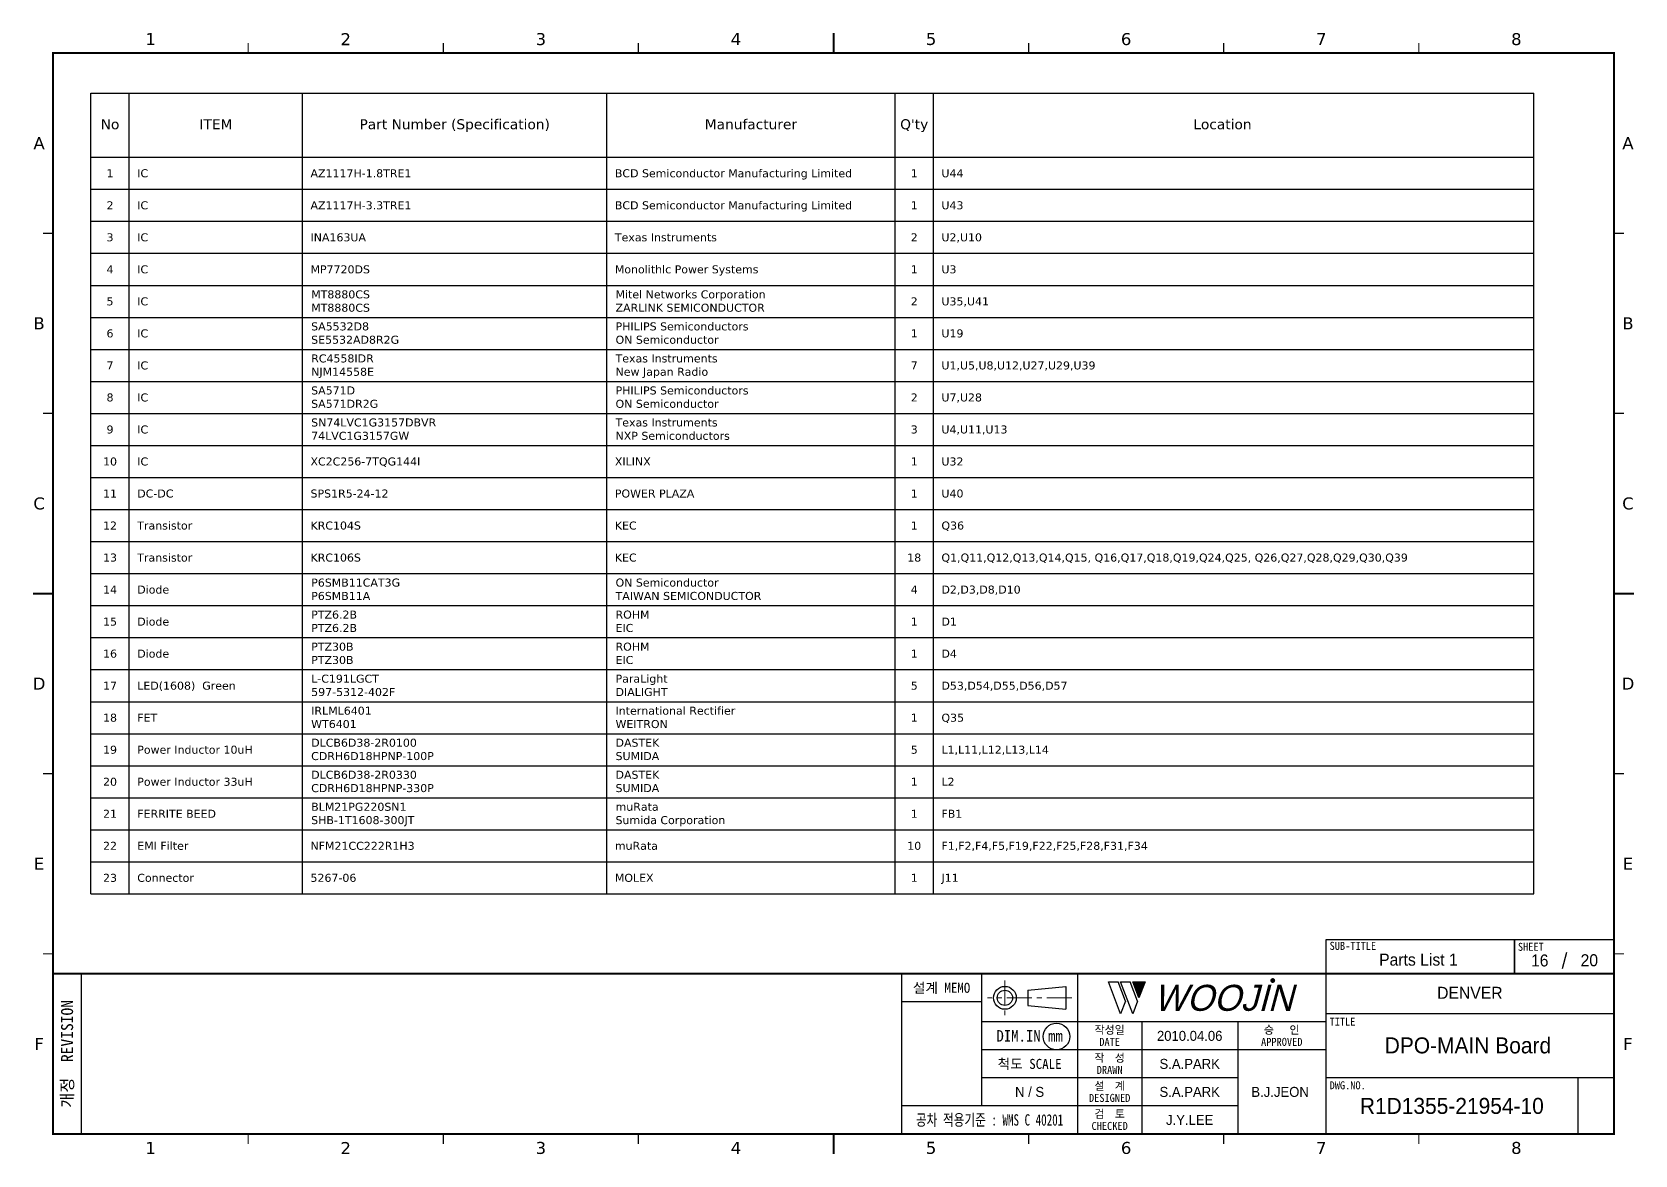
# Model space of a CAD drawing. Extents: x -695 to 953, y -753 to 181.
# Drawn here: x 24.3 to 424.8, y -753.5 to -473 of the extents above; entities that cross this region are included whole.
import ezdxf
from ezdxf.enums import TextEntityAlignment as Align

# ---------------------------------------------------------------- set-up
doc = ezdxf.new("R2010")
doc.units = 0
doc.header["$LTSCALE"] = 5
doc.header["$MEASUREMENT"] = 0
doc.linetypes.add('CENTER', pattern=[2, 1.25, -0.25, 0.25, -0.25])
doc.layers.get('0').update_dxf_attribs({"linetype": 'CONTINUOUS', "lineweight": 25})
doc.layers.add('2', color=2, linetype='CENTER', lineweight=13)
doc.layers.add('4', color=4, linetype='CONTINUOUS', lineweight=18)
for name, color, linetype in [('SHEET', 3, 'CONTINUOUS'), ('문자', 4, 'CONTINUOUS'), ('테두리', 3, 'CONTINUOUS')]:
    doc.layers.add(name, color=color, linetype=linetype)
doc.styles.add('MARK', font='ARLRDBD.TTF')
doc.styles.get("Standard").update_dxf_attribs({"font": 'verdana.ttf'})
doc.styles.add('굴림', font='')
doc.styles.add('굴림체', font='')
doc.styles.get('굴림').set_extended_font_data('Gulim')
doc.styles.get('굴림체').set_extended_font_data('GulimChe')

# ---------------------------------------------------------------- blocks, each defined once
blk = doc.blocks.new('B')
at = {"layer": '문자'}
blk.add_hatch(color=256, dxfattribs=at).paths.add_polyline_path([(13.79, 10), (15.31, 6), (16.84, 10)])
at = {"color": 4, "const_width": 0.6}
blk.add_lwpolyline([(48.46, 10.32, 1), (49.06, 10.32, 1)], format="xyb", close=True, dxfattribs=at)
at = {"layer": '문자'}
for p, q in [((10.73, 2), (7.68, 10)), ((7.68, 10), (10.09, 10)), ((11.94, 5.16), (10.09, 10)), ((10.73, 10), (13.15, 10)), ((13.79, 2), (10.73, 10)), ((14.99, 5.16), (13.15, 10)), ((13.79, 10), (16.84, 10)), ((15.31, 6), (13.79, 10)), ((16.84, 10), (15.31, 6)), ((11.94, 5.16), (10.73, 2)), ((14.99, 5.16), (13.79, 2))]:
    blk.add_line(p, q, dxfattribs=at)
at = {"layer": '문자', "style": 'MARK', "oblique": 15}
blk.add_text('WOOJIN', height=6.5, dxfattribs=at).set_placement((36.4, 6), align=Align.MIDDLE_CENTER)
blk = doc.blocks.new('C')
blk.add_line((15, 285), (15, 285))
at = {"layer": '2'}
for p, q in [((252.83, 53.35), (252.83, 44.65)), ((269.53, 49), (248.48, 49))]:
    blk.add_line(p, q, dxfattribs=at)
at = {"layer": 'SHEET'}
for p, q in [((393.14, 60.3), (392.07, 56.28)), ((22, 55), (22, 15)), ((227, 55), (227, 15)), ((247, 55), (247, 22)), ((271, 55), (271, 15)), ((271, 55), (271, 15)), ((333, 55), (333, 15)), ((247, 48), (227, 48)), ((405, 45), (333, 45)), ((333, 43), (247, 43)), ((287, 43), (287, 15)), ((311, 43), (311, 15)), ((333, 36), (247, 36)), ((311, 29), (247, 29)), ((405, 29), (333, 29)), ((396, 29), (396, 15)), ((311, 22), (227, 22))]:
    blk.add_line(p, q, dxfattribs=at)
at = {"layer": 'SHEET', "color": 4}
for p, q in [((258.53, 50.9), (268.03, 51.85)), ((258.53, 50.9), (258.53, 47.1)), ((268.03, 51.85), (268.03, 46.15)), ((258.53, 47.1), (268.03, 46.15))]:
    blk.add_line(p, q, dxfattribs=at)
at = {"layer": 'SHEET'}
for points in [[(333, 55), (380.19, 55), (380.19, 63.49), (333, 63.49)], [(380.19, 55), (405, 55), (405, 63.49), (380.19, 63.49)]]:
    blk.add_lwpolyline(points, close=True, dxfattribs=at)
at = {"layer": 'SHEET', "color": 4}
for radius in [2.85, 1.9]:
    blk.add_circle((252.83, 49), radius, dxfattribs=at)
at = {"layer": 'SHEET'}
blk.add_circle((265.7, 39.32), 3.32, dxfattribs=at)
at = {"layer": '테두리'}
blk.add_line((405, 285), (405, 15), dxfattribs=at)
for points, const_width in [([(210, 290), (210, 285)], 0.5), ([(15, 285), (15, 15), (405, 15), (405, 285), (15, 285)], 0.5), ([(63.75, 287.5), (63.75, 285)], 0.3), ([(112.5, 287.5), (112.5, 285)], 0.3), ([(161.25, 287.5), (161.25, 285)], 0.3), ([(258.75, 287.5), (258.75, 285)], 0.3), ([(307.5, 287.5), (307.5, 285)], 0.3), ([(356.25, 287.5), (356.25, 285)], 0.3), ([(12.5, 240), (15, 240)], 0.3), ([(407.5, 240), (405, 240)], 0.3), ([(12.5, 195), (15, 195)], 0.3), ([(407.5, 195), (405, 195)], 0.3), ([(10, 150), (15, 150)], 0.5), ([(410, 150), (405, 150)], 0.5), ([(12.5, 105), (15, 105)], 0.3), ([(407.5, 105), (405, 105)], 0.3), ([(12.5, 60), (15, 60)], 0.3), ([(407.5, 60), (405, 60)], 0.3), ([(15, 55), (405, 55)], 0.5), ([(63.75, 12.5), (63.75, 15)], 0.3), ([(112.5, 12.5), (112.5, 15)], 0.3), ([(161.25, 12.5), (161.25, 15)], 0.3), ([(210, 10), (210, 15)], 0.5), ([(258.75, 12.5), (258.75, 15)], 0.3), ([(307.5, 12.5), (307.5, 15)], 0.3), ([(356.25, 12.5), (356.25, 15)], 0.3)]:
    blk.add_lwpolyline(points, dxfattribs=dict(at, const_width=const_width))
blk.add_blockref('B', (271, 43))
at = {"layer": '문자'}
for s, p in [('1', (39.38, 288.5)), ('2', (88.12, 288.5)), ('3', (136.88, 288.5)), ('4', (185.62, 288.5)), ('5', (234.38, 288.5)), ('6', (283.12, 288.5)), ('7', (331.88, 288.5)), ('8', (380.62, 288.5)), ('A', (11.5, 262.5)), ('A', (408.5, 262.5)), ('B', (11.5, 217.5)), ('B', (408.5, 217.5)), ('C', (11.5, 172.5)), ('C', (408.5, 172.5)), ('D', (11.5, 127.5)), ('D', (408.5, 127.5)), ('E', (11.5, 82.5)), ('E', (408.5, 82.5)), ('F', (11.5, 37.5)), ('F', (408.5, 37.5)), ('1', (39.38, 11.5)), ('2', (88.12, 11.5)), ('3', (136.88, 11.5)), ('4', (185.62, 11.5)), ('5', (234.38, 11.5)), ('6', (283.12, 11.5)), ('7', (331.88, 11.5)), ('8', (380.62, 11.5))]:
    blk.add_text(s, height=3, dxfattribs=at).set_placement(p, align=Align.MIDDLE)
at = {"layer": '문자', "style": '굴림체'}
for s, height, p in [('SUB-TITLE', 2, (339.77, 61.98)), ('SHEET', 2, (384.24, 61.74)), ('설계 MEMO', 2.5, (237, 51.5)), ('DIM.IN mm', 2.85, (259, 39.5)), ('작성일', 2, (279, 41)), ('승   인', 2, (322, 41)), ('DATE', 2, (279, 38)), ('APPROVED', 2, (322, 38)), ('척도 SCALE', 2.5, (259, 32.5)), ('작  성', 2, (279, 34)), ('설  계', 2, (279, 27)), ('DRAWN', 2, (279, 31)), ('DESIGNED', 2, (279, 24)), ('검  토', 2, (279, 20)), ('CHECKED', 2, (279, 17))]:
    blk.add_text(s, height=height, dxfattribs=at).set_placement(p, align=Align.MIDDLE_CENTER)
blk.add_text('개정  REVISION', height=3, rotation=90, dxfattribs=at).set_placement((18.5, 35), align=Align.MIDDLE_CENTER)
for s, p in [('TITLE', (333.95, 42.05)), ('DWG.NO.', (333.95, 26.15))]:
    blk.add_text(s, height=2, dxfattribs=at).set_placement(p)
at = {"layer": '문자', "style": '굴림체', "width": 0.75}
blk.add_text('공차 적용기준 : WMS C 40201', height=2.85, dxfattribs=at).set_placement((249, 18.5), align=Align.MIDDLE_CENTER)

msp = doc.modelspace()

# ---------------------------------------------------------------- linework, layer by layer
for p, q in [((39, -488.27), (399.54, -488.27)), ((39, -688.27), (39, -488.27)), ((48.6, -688.27), (48.6, -488.27)), ((91.89, -688.27), (91.89, -488.27)), ((167.94, -688.27), (167.94, -488.27)), ((239.94, -688.27), (239.94, -488.27)), ((249.54, -688.27), (249.54, -488.27)), ((399.54, -688.27), (399.54, -488.27)), ((39, -504.27), (399.54, -504.27)), ((39, -512.27), (399.54, -512.27)), ((39, -520.27), (399.54, -520.27)), ((39, -528.27), (399.54, -528.27)), ((39, -536.27), (399.54, -536.27)), ((39, -544.27), (399.54, -544.27)), ((39, -552.27), (399.54, -552.27)), ((39, -560.27), (399.54, -560.27)), ((39, -568.27), (399.54, -568.27)), ((39, -576.27), (399.54, -576.27)), ((39, -584.27), (399.54, -584.27)), ((39, -592.27), (399.54, -592.27)), ((39, -600.27), (399.54, -600.27)), ((39, -608.27), (399.54, -608.27)), ((39, -616.27), (399.54, -616.27)), ((39, -624.27), (399.54, -624.27)), ((39, -632.27), (399.54, -632.27)), ((39, -640.27), (399.54, -640.27)), ((39, -648.27), (399.54, -648.27)), ((39, -656.27), (399.54, -656.27)), ((39, -664.27), (399.54, -664.27)), ((39, -672.27), (399.54, -672.27)), ((39, -680.27), (399.54, -680.27)), ((39, -688.27), (399.54, -688.27))]:
    msp.add_line(p, q)

# ---------------------------------------------------------------- block references
msp.add_blockref('C', (14.57, -763.25))

# ---------------------------------------------------------------- texts
for s, height, p in [('No', 2.5, (43.8, -497.27)), ('ITEM', 2.5, (70.25, -497.27)), ('Part Number^J(Specification)', 2.5, (129.92, -497.27)), ('Manufacturer', 2.5, (203.94, -497.27)), ("Q'ty", 2.5, (244.74, -497.27)), ('Location', 2.5, (321.75, -497.27)), ('1', 2, (43.8, -509.27)), ('1', 2, (244.74, -509.27)), ('2', 2, (43.8, -517.27)), ('1', 2, (244.74, -517.27)), ('3', 2, (43.8, -525.27)), ('2', 2, (244.74, -525.27)), ('4', 2, (43.8, -533.27)), ('1', 2, (244.74, -533.27)), ('5', 2, (43.8, -541.27)), ('2', 2, (244.74, -541.27)), ('6', 2, (43.8, -549.27)), ('1', 2, (244.74, -549.27)), ('7', 2, (43.8, -557.27)), ('7', 2, (244.74, -557.27)), ('8', 2, (43.8, -565.27)), ('2', 2, (244.74, -565.27)), ('9', 2, (43.8, -573.27)), ('3', 2, (244.74, -573.27)), ('10', 2, (43.8, -581.27)), ('1', 2, (244.74, -581.27)), ('11', 2, (43.8, -589.27)), ('1', 2, (244.74, -589.27)), ('12', 2, (43.8, -597.27)), ('1', 2, (244.74, -597.27)), ('13', 2, (43.8, -605.27)), ('18', 2, (244.74, -605.27)), ('14', 2, (43.8, -613.27)), ('4', 2, (244.74, -613.27)), ('15', 2, (43.8, -621.27)), ('1', 2, (244.74, -621.27)), ('16', 2, (43.8, -629.27)), ('1', 2, (244.74, -629.27)), ('17', 2, (43.8, -637.27)), ('5', 2, (244.74, -637.27)), ('18', 2, (43.8, -645.27)), ('1', 2, (244.74, -645.27)), ('19', 2, (43.8, -653.27)), ('5', 2, (244.74, -653.27)), ('20', 2, (43.8, -661.27)), ('1', 2, (244.74, -661.27)), ('21', 2, (43.8, -669.27)), ('1', 2, (244.74, -669.27)), ('22', 2, (43.8, -677.27)), ('10', 2, (244.74, -677.27)), ('23', 2, (43.8, -685.27)), ('1', 2, (244.74, -685.27))]:
    msp.add_text(s, height=height).set_placement(p, align=Align.CENTER)
for s, p in [('IC', (50.6, -509.27)), ('AZ1117H-1.8TRE1 ', (93.89, -509.27)), ('BCD Semiconductor Manufacturing Limited', (169.94, -509.27)), ('U44', (251.54, -509.27)), ('IC', (50.6, -517.27)), ('AZ1117H-3.3TRE1 ', (93.89, -517.27)), ('BCD Semiconductor Manufacturing Limited', (169.94, -517.27)), ('U43', (251.54, -517.27)), ('IC', (50.6, -525.27)), ('INA163UA', (93.89, -525.27)), ('Texas Instruments', (169.94, -525.27)), ('U2,U10', (251.54, -525.27)), ('IC', (50.6, -533.27)), ('MP7720DS', (93.89, -533.27)), ('Monolithlc Power Systems', (169.94, -533.27)), ('U3', (251.54, -533.27)), ('IC', (50.6, -541.27)), ('U35,U41', (251.54, -541.27)), ('IC', (50.6, -549.27)), ('U19', (251.54, -549.27)), ('IC', (50.6, -557.27)), ('U1,U5,U8,U12,U27,U29,U39', (251.54, -557.27)), ('IC', (50.6, -565.27)), ('U7,U28', (251.54, -565.27)), ('IC', (50.6, -573.27)), ('U4,U11,U13', (251.54, -573.27)), ('IC', (50.6, -581.27)), ('XC2C256-7TQG144I', (93.89, -581.27)), ('XILINX', (169.94, -581.27)), ('U32', (251.54, -581.27)), ('DC-DC', (50.6, -589.27)), ('SPS1R5-24-12', (93.89, -589.27)), ('POWER PLAZA', (169.94, -589.27)), ('U40', (251.54, -589.27)), ('Transistor', (50.6, -597.27)), ('KRC104S', (93.89, -597.27)), ('KEC', (169.94, -597.27)), ('Q36', (251.54, -597.27)), ('Transistor', (50.6, -605.27)), ('KRC106S', (93.89, -605.27)), ('KEC', (169.94, -605.27)), ('Q1,Q11,Q12,Q13,Q14,Q15,^JQ16,Q17,Q18,Q19,Q24,Q25,^JQ26,Q27,Q28,Q29,Q30,Q39', (251.54, -605.27)), ('Diode', (50.6, -613.27)), ('D2,D3,D8,D10', (251.54, -613.27)), ('Diode', (50.6, -621.27)), ('D1', (251.54, -621.27)), ('Diode', (50.6, -629.27)), ('D4', (251.54, -629.27)), ('LED(1608) ^JGreen', (50.6, -637.27)), ('D53,D54,D55,D56,D57', (251.54, -637.27)), ('FET', (50.6, -645.27)), ('Q35', (251.54, -645.27)), ('Power Inductor 10uH', (50.6, -653.27)), ('L1,L11,L12,L13,L14', (251.54, -653.27)), ('Power Inductor 33uH', (50.6, -661.27)), ('L2', (251.54, -661.27)), ('FERRITE BEED', (50.6, -669.27)), ('FB1', (251.54, -669.27)), ('EMI Filter', (50.6, -677.27)), ('NFM21CC222R1H3', (93.89, -677.27)), ('muRata', (169.94, -677.27)), ('F1,F2,F4,F5,F19,F22,F25,F28,F31,F34', (251.54, -677.27)), ('Connector', (50.6, -685.27)), ('5267-06', (93.89, -685.27)), ('MOLEX', (169.94, -685.27)), ('J11', (251.54, -685.27))]:
    msp.add_text(s, height=2).set_placement(p)
at = {"color": 4, "style": '굴림'}
for s, p in [('2010.04.06', (313.57, -723.75)), ('S.A.PARK', (313.57, -730.75)), ('S.A.PARK', (313.57, -737.75)), ('B.J.JEON', (336.16, -737.75)), ('J.Y.LEE', (313.57, -744.75))]:
    msp.add_text(s, height=2.5, dxfattribs=at).set_placement(p, align=Align.MIDDLE_CENTER)
at = {"char_height": 2, "attachment_point": 1}
for s, insert, width in [('MT8880CS^JMT8880CS', (94.06, -537.52), 32.1236), ('Mitel Networks Corporation^JZARLINK SEMICONDUCTOR', (170.11, -537.52), 78.681), ('SA5532D8^JSE5532AD8R2G', (94.06, -545.52), 39.2492), ('PHILIPS Semiconductors^JON Semiconductor', (170.11, -545.52), 62.5923), ('RC4558IDR^JNJM14558E', (94.06, -553.52), 34.638), ('Texas Instruments^JNew Japan Radio', (170.11, -553.52), 52.0309), ('SA571D^JSA571DR2G', (94.06, -561.52), 30.5144), ('PHILIPS Semiconductors^JON Semiconductor', (170.11, -561.52), 62.5923), ('SN74LVC1G3157DBVR^J74LVC1G3157GW', (94.06, -569.52), 58.5426), ('Texas Instruments^JNXP Semiconductors', (170.11, -569.52), 57.0759), ('P6SMB11CAT3G^JP6SMB11A', (94.06, -609.52), 39.8657), ('ON Semiconductor^JTAIWAN SEMICONDUCTOR', (170.11, -609.52), 65.8966), ('PTZ6.2B^JPTZ6.2B', (94.06, -617.52), 25.7985), ('ROHM^JEIC', (170.11, -617.52), 15.8361), ('PTZ30B^JPTZ30B', (94.06, -625.52), 23.7972), ('ROHM^JEIC', (170.11, -625.52), 15.8361), ('L-C191LGCT^J597-5312-402F', (94.06, -633.52), 41.4224), ('ParaLight^JDIALIGHT', (170.11, -633.52), 29.366), ('IRLML6401^JWT6401', (94.06, -641.52), 29.2263), ('International Rectifier^JWEITRON', (170.11, -641.52), 46.0161), ('DLCB6D38-2R0100^JCDRH6D18HPNP-100P', (94.06, -649.52), 60.2928), ('DASTEK^JSUMIDA', (170.11, -649.52), 25.2183), ('DLCB6D38-2R0330^JCDRH6D18HPNP-330P', (94.06, -657.52), 60.2928), ('DASTEK^JSUMIDA', (170.11, -657.52), 25.2183), ('BLM21PG220SN1^JSHB-1T1608-300JT', (94.06, -665.52), 53.5836), ('muRata^JSumida Corporation', (170.11, -665.52), 40.7495)]:
    msp.add_mtext(s, dxfattribs=dict(at, insert=insert, width=width))
at = {"layer": '4', "style": '굴림'}
for s, p in [('Parts List 1', (370.72, -704.71)), ('16', (401.03, -704.92)), ('20', (413.42, -704.86)), ('DENVER', (383.57, -713))]:
    msp.add_text(s, height=3, dxfattribs=at).set_placement(p, align=Align.MIDDLE_CENTER)
at = {"layer": '문자', "style": '굴림'}
for s, height, p in [('DPO-MAIN Board', 4, (383.09, -726.13)), ('N / S', 2.5, (273.57, -737.75)), ('R1D1355-21954-10', 4, (379.07, -741.25))]:
    msp.add_text(s, height=height, dxfattribs=at).set_placement(p, align=Align.MIDDLE_CENTER)

doc.saveas('drawing.dxf')
